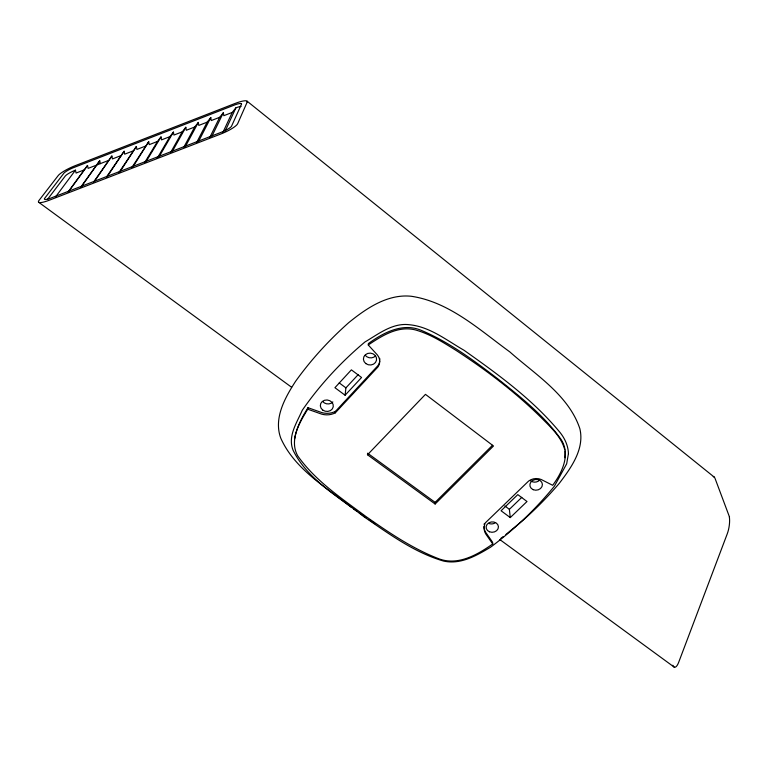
<?xml version="1.0" encoding="UTF-8"?>
<svg xmlns="http://www.w3.org/2000/svg" width="768" height="768" viewBox="0 0 768 768"><rect width="100%" height="100%" fill="white"/><g stroke="black" fill="none" stroke-linecap="round" stroke-linejoin="round"><path stroke-width="1.15" d="M367.488 454.771L367.603 453.197L435.12 502.368L435.139 504.019L367.488 454.771L425.462 394.358L493.488 445.997L435.139 504.019M307.738 409.21L321.667 414.134A16.867 14.88 7.7 0 0 333.706 413.568L335.28 412.867L377.846 367.066A11.837 10.637 5.2 0 0 377.414 354.998L368.266 344.976L368.381 343.565C383.155 332.842 402.221 322.598 420.72 330.125C449.194 342 474.25 360.72 498.538 379.421C520.944 397.306 544.022 415.536 560.813 439.066C570.97 454.195 562.253 472.397 552.682 485.299L541.286 479.539A11.251 9.59 -7.3 0 0 528.586 481.094L485.299 522.883L484.762 524.256A15.955 13.43 -4.7 0 0 485.722 533.904L492.73 543.965C477.6 554.602 458.333 565.843 439.258 558.941C412.646 548.813 388.848 532.531 365.645 516.307C341.501 498.24 315.302 480.797 297.686 455.818C289.046 440.093 299.549 422.573 307.738 409.21L307.987 407.693L321.888 412.618A16.829 14.861 7.7 0 0 333.898 412.051L335.472 411.35L377.942 365.626A11.808 10.627 5.2 0 0 379.766 360.864M564.874 457.747L565.027 451.152M345.091 395.232L361.574 377.491L351.389 369.85L334.925 387.696L345.091 395.232L345.917 387.869L358.147 374.669M335.28 412.867L335.472 411.35M294.624 438.797C296.41 427.642 302.112 417.168 307.987 407.693M225.264 130.867L235.91 107.818L236.563 107.587A9.302 1.862 -23.8 0 1 241.104 106.397M222.854 132.547L232.214 112.435L235.91 107.818M212.016 135.984L223.363 112.694L223.814 115.699L232.214 112.435M209.731 137.606L219.696 117.302L223.363 112.694M198.662 141.264L210.787 117.581L211.248 120.576L219.696 117.302M196.435 142.963L207.139 122.17L210.787 117.581M184.934 147.389L198.317 122.429L198.797 125.414L207.139 122.17M183.955 146.947L194.698 127.008L198.317 122.429M172.224 151.594L185.818 127.277L186.307 130.262L194.698 127.008M170.746 152.285L182.227 131.846L185.818 127.277M159.149 156.643L173.424 132.096L173.933 135.062L182.227 131.846M157.2 158.314L169.862 136.646L173.424 132.096M145.958 161.846L161.011 136.925L161.53 139.882L169.862 136.646M144.672 162.576L157.469 141.456L161.011 136.925M132.96 166.858L148.704 141.706L149.232 144.653L157.469 141.456M131.818 167.539L148.704 141.706M119.856 172.022L136.368 146.496L136.906 149.434L145.181 146.227M118.752 172.781L136.368 146.496M106.454 177.005L124.138 151.248L124.685 154.176L132.874 150.998M106.944 177.005L124.138 151.248M93.667 181.939L111.878 156.01L112.445 158.938L120.672 155.741M94.589 181.162L111.878 156.01M80.803 187.114L99.725 160.733L100.301 163.651M81.101 187.075L99.725 160.733M68.851 191.213L87.542 165.466L88.128 168.374L108.432 160.493M68.093 192.019L87.542 165.466M55.421 197.078L75.466 170.16L76.07 173.05L84.154 169.92M47.693 199.162L65.443 175.795A9.226 1.766 -25.1 0 1 74.218 170.669L75.466 170.16M435.12 502.368L492.49 445.267M510.269 517.584L501.072 510.768L517.795 494.611L527.002 501.514L510.269 517.584L509.376 509.338L521.789 497.366M505.862 534.528L522.365 520.838A427.056 387.571 22.9 0 0 559.306 483.312C570.912 468.058 584.736 449.107 579.869 428.736C568.79 395.136 535.104 374.39 509.818 351.898C479.654 329.971 449.395 301.92 411.254 296.266C387.533 293.76 366.221 308.467 348.749 322.618A374.842 309.398 -10.2 0 0 295.517 381.408C285.034 397.661 273.389 418.33 280.771 438.154C294.49 469.018 326.045 487.277 351.667 507.475M500.746 538.445L503.309 536.486M368.266 344.976C381.955 335.798 397.882 325.603 415.171 329.856C430.08 333.994 443.203 342.403 456.221 350.515C486.71 370.368 515.962 392.64 541.843 418.282C550.858 427.45 561.398 436.858 564.749 449.712M374.986 523.728L369.053 519.715M357.331 511.498L353.52 508.8M359.28 512.87L366.125 517.661M38.842 202.378L291.61 387.264M499.824 539.568L674.15 667.075M339.216 382.886L345.917 387.869M504.826 505.958L509.376 509.338M713.251 476.621A13.392 4.272 -79.8 0 1 715.094 478.541L729.542 517.133M247.162 101.232L714.278 477.149M492.73 543.965L492.586 542.256L485.597 532.214A15.926 13.411 -4.7 0 1 483.994 526.512M494.899 523.027A6.106 5.165 -4.3 0 1 488.813 523.44M539.51 480.288A6.221 5.328 -7.4 0 1 530.755 480.893M484.138 524.534A15.926 13.411 -4.7 0 1 484.349 523.555M379.67 358.301A11.808 10.627 5.2 0 1 379.805 359.578M332.851 401.971A6.432 5.683 7.6 0 1 322.675 401.501M375.619 355.824A6.538 5.894 5.1 0 1 365.27 355.344M672.845 665.251A13.44 4.157 -82.2 0 0 678.672 662.323L727.219 533.933A14.026 4.675 -80.4 0 0 729.35 516.979M568.435 453.619L566.669 463.834L554.419 486.173A418.973 378.422 22.1 0 1 490.637 547.162C476.573 555.59 460.656 564.864 443.578 561.072C414.115 552.48 388.848 533.731 363.792 516.643C338.832 496.848 307.517 479.702 293.059 450.192C287.453 436.243 296.976 422.515 302.285 410.237A366.95 300.557 -10 0 1 364.944 341.971C378.528 334.022 392.717 322.541 409.565 324.749C429.926 326.755 446.803 340.416 463.949 350.218C497.779 374.15 532.003 398.957 558.739 430.915C564.278 437.261 568.176 445.104 568.435 453.619M241.565 104.016L231.456 126.384A9.821 2.054 -24 0 1 222.643 131.741L49.718 198.518A9.754 1.93 -25.4 0 1 44.419 198.653L63.994 173.059A9.235 1.747 -25.1 0 1 72.787 167.942L235.258 104.726A9.312 1.843 -23.8 0 1 241.565 104.016M247.181 102.096L237.677 123.677A16.397 3.427 -24 0 1 220.579 134.102L49.229 200.237A16.282 3.226 -25.4 0 1 38.966 200.477L58.224 175.555A15.408 2.918 -25.1 0 1 75.254 165.658L234.941 103.507A15.542 3.082 -23.8 0 1 247.181 102.096M365.808 363.581A6.614 5.952 5 0 0 376.522 360.154A6.614 5.952 5 0 0 367.699 353.443A6.614 5.952 5 0 0 365.808 363.581M533.203 489.686A6.288 5.366 -7.4 0 0 542.4 484.416A6.288 5.366 -7.4 0 0 532.79 480.394A6.288 5.366 -7.4 0 0 533.203 489.686M489.475 531.782A6.173 5.194 -4.3 0 0 498.432 526.675A6.173 5.194 -4.3 0 0 488.909 522.797A6.173 5.194 -4.3 0 0 489.475 531.782M322.762 410.074A6.509 5.731 7.5 0 0 333.245 406.762A6.509 5.731 7.5 0 0 324.461 400.291A6.509 5.731 7.5 0 0 322.762 410.074"/></g></svg>
